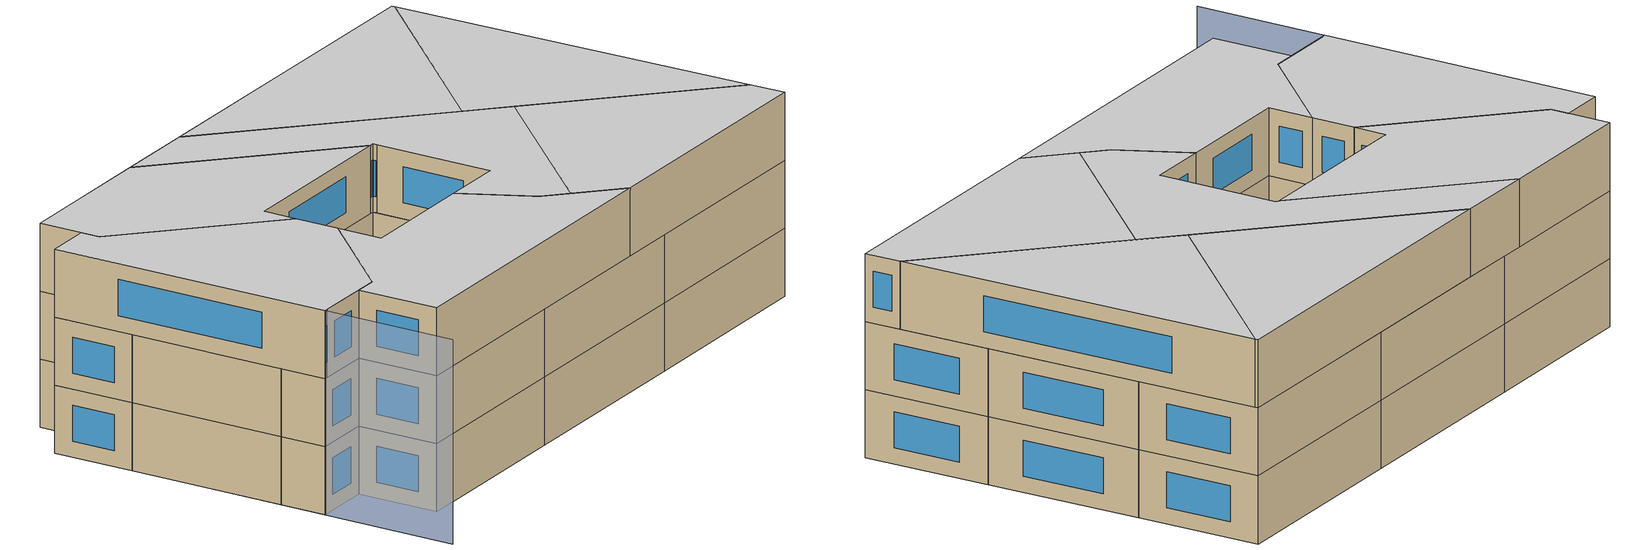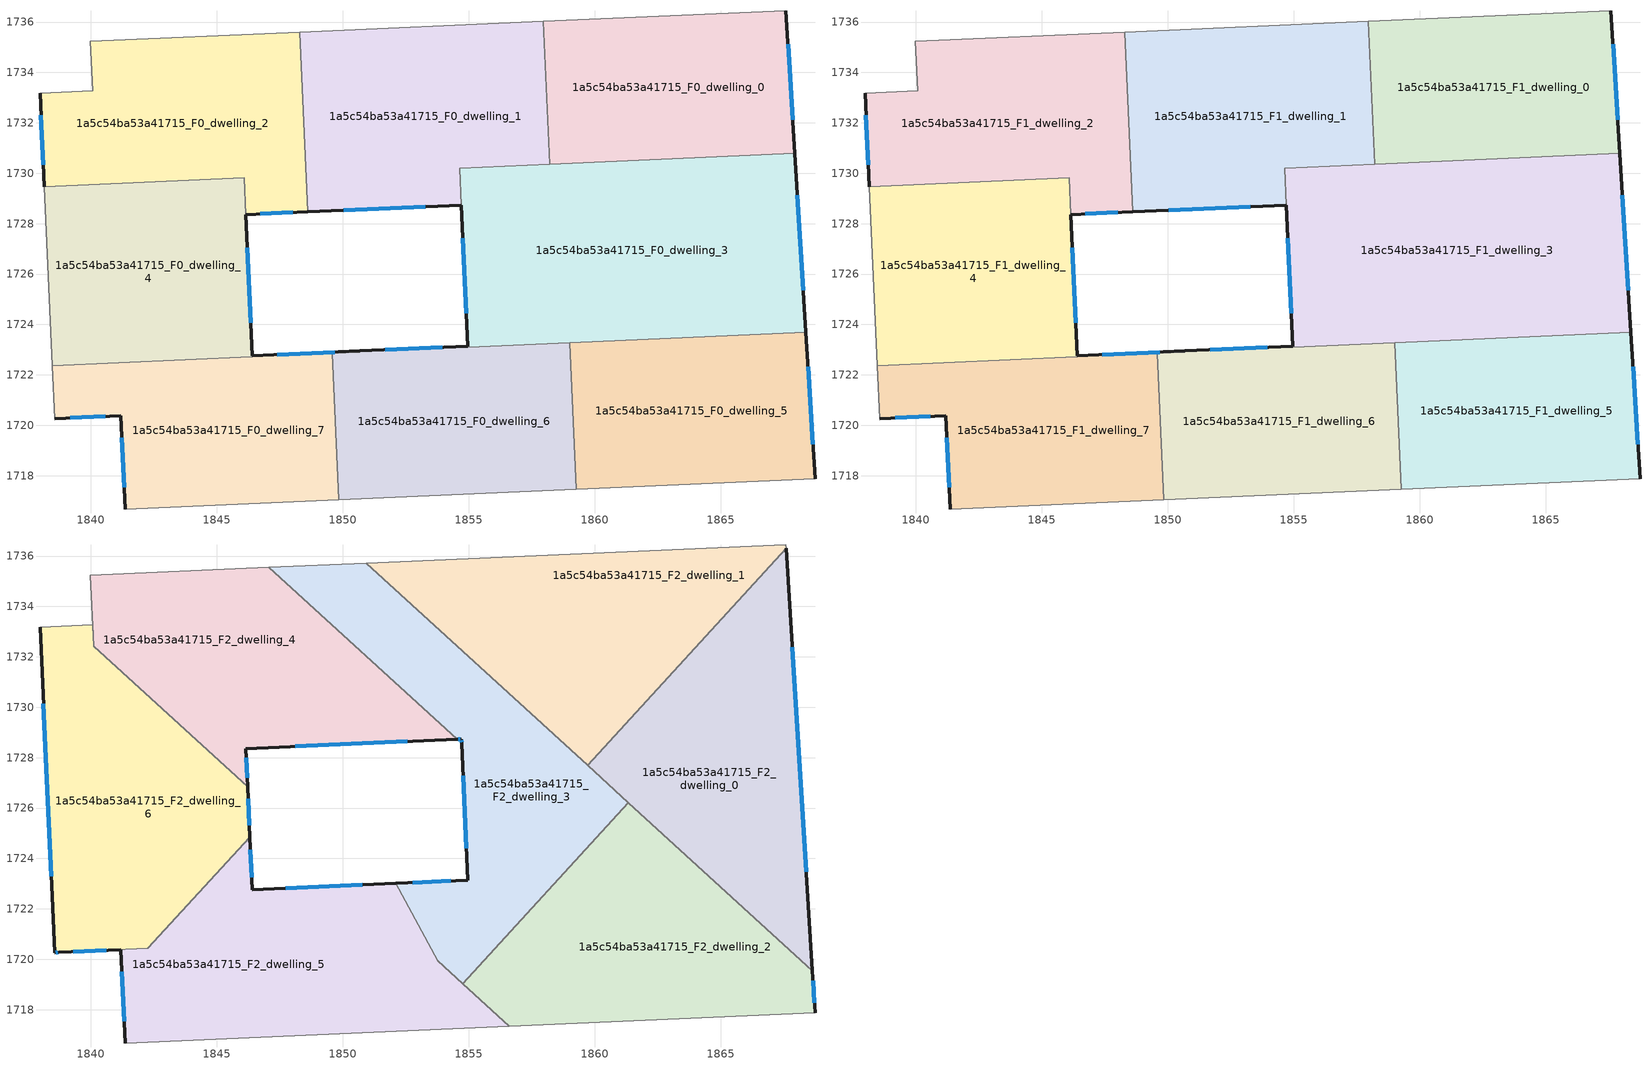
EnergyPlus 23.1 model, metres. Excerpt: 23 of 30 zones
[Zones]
1a5c54ba53a41715_F0_dwelling_0
 floor ground (EU_floor_Construction): 1867.6,1736.46 1867.95,1730.8 1858.22,1730.37 1857.97,1736.03 z0
 wall outside (EU_wall_Construction): 1867.95,1730.8 1867.6,1736.46 z0:3
 wall to 1a5c54ba53a41715_F0_dwelling_1 (EU_wall_Construction): 1857.97,1736.03 1858.22,1730.37 z0:3
 wall adiabatic (EU_wall_Construction): 1867.6,1736.46 1857.97,1736.03 z0:3
 wall to 1a5c54ba53a41715_F0_dwelling_3 (EU_wall_Construction): 1858.22,1730.37 1867.95,1730.8 z0:3
 window (EU_Window_Construction): 1867.87,1732.13 1867.68,1735.13 z0.7:2.3
1a5c54ba53a41715_F0_dwelling_1
 floor ground (EU_floor_Construction): 1857.97,1736.03 1858.22,1730.37 1854.65,1730.21 1854.72,1728.74 1848.61,1728.47 1848.29,1735.61 z0
 wall outside (EU_wall_Construction): 1848.61,1728.47 1854.72,1728.74 z0:3
 wall adiabatic (EU_wall_Construction): 1857.97,1736.03 1848.29,1735.61 z0:3
 wall to 1a5c54ba53a41715_F0_dwelling_2 (EU_wall_Construction): 1848.29,1735.61 1848.61,1728.47 z0:3
 wall to 1a5c54ba53a41715_F0_dwelling_3 (EU_wall_Construction): 1854.72,1728.74 1854.65,1730.21 / 1854.66,1730.21 1858.22,1730.37 z0:3
 window (EU_Window_Construction): 1850.05,1728.53 1853.28,1728.67 z0.7:2.3
1a5c54ba53a41715_F0_dwelling_2
 floor ground (EU_floor_Construction): 1848.29,1735.61 1848.61,1728.47 1846.16,1728.36 1846.1,1729.83 1838.16,1729.47 1837.99,1733.18 1840.08,1733.27 1840,1735.24 z0
 wall outside (EU_wall_Construction): 1846.16,1728.36 1848.61,1728.47 / 1837.99,1733.18 1838.16,1729.47 z0:3
 wall adiabatic (EU_wall_Construction): 1848.29,1735.61 1840,1735.24 1840.08,1733.27 1837.99,1733.18 z0:3
 wall to 1a5c54ba53a41715_F0_dwelling_4 (EU_wall_Construction): 1846.1,1729.83 1846.16,1728.36 / 1838.16,1729.47 1846.09,1729.83 z0:3
 window (EU_Window_Construction): 1846.74,1728.39 1848.03,1728.44 / 1838.03,1732.31 1838.12,1730.34 z0.7:2.3
1a5c54ba53a41715_F0_dwelling_3
 floor ground (EU_floor_Construction): 1867.95,1730.8 1868.39,1723.69 1854.97,1723.09 1854.65,1730.21 z0
 wall outside (EU_wall_Construction): 1868.39,1723.69 1867.95,1730.8 / 1854.72,1728.74 1854.96,1723.14 z0:3
 wall to 1a5c54ba53a41715_F0_dwelling_5 (EU_wall_Construction): 1859.01,1723.27 1868.39,1723.69 z0:3
 wall to 1a5c54ba53a41715_F0_dwelling_6 (EU_wall_Construction): 1854.96,1723.14 1854.96,1723.09 / 1854.97,1723.09 1859.01,1723.27 z0:3
 window (EU_Window_Construction): 1868.29,1725.36 1868.05,1729.13 / 1854.77,1727.42 1854.9,1724.45 z0.7:2.3
1a5c54ba53a41715_F0_dwelling_4
 floor ground (EU_floor_Construction): 1846.09,1729.83 1846.41,1722.76 1846.41,1722.71 1838.48,1722.36 1838.16,1729.47 z0
 wall outside (EU_wall_Construction): 1846.41,1722.76 1846.16,1728.36 z0:3
 wall adiabatic (EU_wall_Construction): 1838.16,1729.47 1838.48,1722.36 z0:3
 wall to 1a5c54ba53a41715_F0_dwelling_7 (EU_wall_Construction): 1838.48,1722.36 1846.41,1722.71 1846.41,1722.76 z0:3
 window (EU_Window_Construction): 1846.35,1724.08 1846.22,1727.05 z0.7:2.3
1a5c54ba53a41715_F0_dwelling_5
 floor ground (EU_floor_Construction): 1868.39,1723.69 1868.75,1717.88 1859.27,1717.46 1859.01,1723.28 z0
 wall outside (EU_wall_Construction): 1868.75,1717.88 1868.39,1723.69 z0:3
 wall to 1a5c54ba53a41715_F0_dwelling_6 (EU_wall_Construction): 1859.01,1723.28 1859.27,1717.46 z0:3
 wall adiabatic (EU_wall_Construction): 1859.27,1717.46 1868.75,1717.88 z0:3
 window (EU_Window_Construction): 1868.67,1719.25 1868.47,1722.33 z0.7:2.3
1a5c54ba53a41715_F0_dwelling_6
 floor ground (EU_floor_Construction): 1859.01,1723.28 1859.27,1717.46 1849.85,1717.04 1849.59,1722.85 1850.69,1722.9 1850.69,1722.95 1854.96,1723.14 1854.96,1723.09 z0
 wall outside (EU_wall_Construction): 1854.96,1723.14 1850.69,1722.95 z0:3
 wall to 1a5c54ba53a41715_F0_dwelling_7 (EU_wall_Construction): 1850.69,1722.95 1850.69,1722.9 1849.59,1722.85 1849.85,1717.04 z0:3
 wall adiabatic (EU_wall_Construction): 1849.85,1717.04 1859.27,1717.46 z0:3
 window (EU_Window_Construction): 1853.96,1723.09 1851.69,1723 z0.7:2.3
1a5c54ba53a41715_F0_dwelling_7
 floor ground (EU_floor_Construction): 1850.69,1722.95 1850.69,1722.9 1849.59,1722.85 1849.85,1717.04 1841.37,1716.66 1841.2,1720.38 1838.57,1720.26 1838.48,1722.36 1846.41,1722.71 1846.41,1722.76 z0
 wall outside (EU_wall_Construction): 1838.57,1720.26 1841.2,1720.38 1841.37,1716.66 / 1850.69,1722.95 1846.41,1722.76 z0:3
 wall adiabatic (EU_wall_Construction): 1838.48,1722.36 1838.57,1720.26 / 1841.37,1716.66 1849.85,1717.04 z0:3
 window (EU_Window_Construction): 1841.24,1719.5 1841.33,1717.53 / 1839.19,1720.29 1840.58,1720.35 / 1849.68,1722.91 1847.41,1722.81 z0.7:2.3
1a5c54ba53a41715_F1_dwelling_0
 floor to 1a5c54ba53a41715_F0_dwelling_0 (EU_floor_Construction): 1867.6,1736.46 1867.95,1730.8 1858.22,1730.37 1857.97,1736.03 z3
 wall outside (EU_wall_Construction): 1867.95,1730.8 1867.6,1736.46 z3:6
 wall to 1a5c54ba53a41715_F1_dwelling_1 (EU_wall_Construction): 1857.97,1736.03 1858.22,1730.37 z3:6
 wall adiabatic (EU_wall_Construction): 1867.6,1736.46 1857.97,1736.03 z3:6
 wall to 1a5c54ba53a41715_F1_dwelling_3 (EU_wall_Construction): 1858.22,1730.37 1867.95,1730.8 z3:6
 window (EU_Window_Construction): 1867.87,1732.13 1867.68,1735.13 z3.7:5.3
1a5c54ba53a41715_F1_dwelling_1
 floor to 1a5c54ba53a41715_F0_dwelling_1 (EU_floor_Construction): 1857.97,1736.03 1858.22,1730.37 1854.65,1730.21 1854.72,1728.74 1848.61,1728.47 1848.29,1735.61 z3
 wall outside (EU_wall_Construction): 1848.61,1728.47 1854.72,1728.74 z3:6
 wall adiabatic (EU_wall_Construction): 1857.97,1736.03 1848.29,1735.61 z3:6
 wall to 1a5c54ba53a41715_F1_dwelling_2 (EU_wall_Construction): 1848.29,1735.61 1848.61,1728.47 z3:6
 wall to 1a5c54ba53a41715_F1_dwelling_3 (EU_wall_Construction): 1854.72,1728.74 1854.65,1730.21 / 1854.66,1730.21 1858.22,1730.37 z3:6
 window (EU_Window_Construction): 1850.05,1728.53 1853.28,1728.67 z3.7:5.3
 ceiling adiabatic (EU_roof_Construction): 1854.54,1728.73 1848.35,1734.4 1848.61,1728.47 z6
1a5c54ba53a41715_F1_dwelling_2
 floor to 1a5c54ba53a41715_F0_dwelling_2 (EU_floor_Construction): 1848.29,1735.61 1848.61,1728.47 1846.16,1728.36 1846.1,1729.83 1838.16,1729.47 1837.99,1733.18 1840.08,1733.27 1840,1735.24 z3
 wall outside (EU_wall_Construction): 1846.16,1728.36 1848.61,1728.47 / 1837.99,1733.18 1838.16,1729.47 z3:6
 wall adiabatic (EU_wall_Construction): 1848.29,1735.61 1840,1735.24 1840.08,1733.27 1837.99,1733.18 z3:6
 wall to 1a5c54ba53a41715_F1_dwelling_4 (EU_wall_Construction): 1846.1,1729.83 1846.16,1728.36 / 1838.16,1729.47 1846.09,1729.83 z3:6
 window (EU_Window_Construction): 1846.74,1728.39 1848.03,1728.44 / 1838.03,1732.31 1838.12,1730.34 z3.7:5.3
1a5c54ba53a41715_F1_dwelling_3
 floor to 1a5c54ba53a41715_F0_dwelling_3 (EU_floor_Construction): 1867.95,1730.8 1868.39,1723.69 1854.96,1723.09 1854.66,1730.21 z3
 wall outside (EU_wall_Construction): 1868.39,1723.69 1867.95,1730.8 / 1854.72,1728.74 1854.96,1723.14 z3:6
 wall to 1a5c54ba53a41715_F1_dwelling_5 (EU_wall_Construction): 1859.01,1723.27 1868.39,1723.69 z3:6
 wall to 1a5c54ba53a41715_F1_dwelling_6 (EU_wall_Construction): 1854.96,1723.14 1854.96,1723.09 / 1854.97,1723.09 1859.01,1723.27 z3:6
 window (EU_Window_Construction): 1868.29,1725.36 1868.05,1729.13 / 1854.77,1727.42 1854.9,1724.45 z3.7:5.3
1a5c54ba53a41715_F1_dwelling_4
 floor to 1a5c54ba53a41715_F0_dwelling_4 (EU_floor_Construction): 1846.09,1729.83 1846.41,1722.76 1846.41,1722.71 1838.48,1722.36 1838.16,1729.47 z3
 wall outside (EU_wall_Construction): 1846.41,1722.76 1846.16,1728.36 z3:6
 wall adiabatic (EU_wall_Construction): 1838.16,1729.47 1838.48,1722.36 z3:6
 wall to 1a5c54ba53a41715_F1_dwelling_7 (EU_wall_Construction): 1838.48,1722.36 1846.41,1722.71 1846.41,1722.76 z3:6
 window (EU_Window_Construction): 1846.35,1724.08 1846.22,1727.05 z3.7:5.3
1a5c54ba53a41715_F1_dwelling_5
 floor to 1a5c54ba53a41715_F0_dwelling_5 (EU_floor_Construction): 1868.39,1723.69 1868.75,1717.88 1859.27,1717.46 1859.01,1723.28 z3
 wall outside (EU_wall_Construction): 1868.75,1717.88 1868.39,1723.69 z3:6
 wall to 1a5c54ba53a41715_F1_dwelling_6 (EU_wall_Construction): 1859.01,1723.28 1859.27,1717.46 z3:6
 wall adiabatic (EU_wall_Construction): 1859.27,1717.46 1868.75,1717.88 z3:6
 window (EU_Window_Construction): 1868.67,1719.25 1868.47,1722.33 z3.7:5.3
1a5c54ba53a41715_F1_dwelling_6
 floor to 1a5c54ba53a41715_F0_dwelling_6 (EU_floor_Construction): 1859.01,1723.28 1859.27,1717.46 1849.85,1717.04 1849.59,1722.85 1850.69,1722.9 1850.69,1722.95 1854.96,1723.14 1854.96,1723.09 z3
 wall outside (EU_wall_Construction): 1854.96,1723.14 1850.69,1722.95 z3:6
 wall to 1a5c54ba53a41715_F1_dwelling_7 (EU_wall_Construction): 1850.69,1722.95 1850.69,1722.9 1849.59,1722.85 1849.85,1717.04 z3:6
 wall adiabatic (EU_wall_Construction): 1849.85,1717.04 1859.27,1717.46 z3:6
 window (EU_Window_Construction): 1853.96,1723.09 1851.69,1723 z3.7:5.3
1a5c54ba53a41715_F1_dwelling_7
 floor to 1a5c54ba53a41715_F0_dwelling_7 (EU_floor_Construction): 1850.69,1722.95 1850.69,1722.9 1849.59,1722.85 1849.85,1717.04 1841.37,1716.66 1841.2,1720.38 1838.57,1720.26 1838.48,1722.36 1846.41,1722.71 1846.41,1722.76 z3
 wall outside (EU_wall_Construction): 1838.57,1720.26 1841.2,1720.38 1841.37,1716.66 / 1850.69,1722.95 1846.41,1722.76 z3:6
 wall adiabatic (EU_wall_Construction): 1838.48,1722.36 1838.57,1720.26 / 1841.37,1716.66 1849.85,1717.04 z3:6
 window (EU_Window_Construction): 1841.24,1719.5 1841.33,1717.53 / 1839.19,1720.29 1840.58,1720.35 / 1849.68,1722.91 1847.41,1722.81 z3.7:5.3
1a5c54ba53a41715_F2_dwelling_0
 floor to 1a5c54ba53a41715_F1_dwelling_3 (EU_floor_Construction): 1867.95,1730.8 1868.39,1723.69 1864.3,1723.51 1859.72,1727.7 1862.33,1730.55 z6
 floor to 1a5c54ba53a41715_F1_dwelling_0 (EU_floor_Construction): 1867.61,1736.32 1867.95,1730.8 1862.33,1730.55 z6
 floor to 1a5c54ba53a41715_F1_dwelling_5 (EU_floor_Construction): 1868.39,1723.69 1868.65,1719.54 1864.3,1723.51 z6
 wall outside (EU_wall_Construction): 1868.65,1719.54 1867.61,1736.32 z6:9
 wall to 1a5c54ba53a41715_F2_dwelling_1 (EU_wall_Construction): 1867.61,1736.32 1859.72,1727.7 z6:9
 wall to 1a5c54ba53a41715_F2_dwelling_2 (EU_wall_Construction): 1861.34,1726.22 1868.65,1719.54 z6:9
 wall to 1a5c54ba53a41715_F2_dwelling_3 (EU_wall_Construction): 1859.72,1727.7 1861.34,1726.22 z6:9
 window (EU_Window_Construction): 1868.4,1723.48 1867.85,1732.38 z6.7:8.3
 ceiling to 1a5c54ba53a41715_F3_dwelling_0 (EU_floor_Construction): 1868.65,1719.54 1867.61,1736.32 1859.72,1727.7 z9
1a5c54ba53a41715_F2_dwelling_1
 floor to 1a5c54ba53a41715_F1_dwelling_0 (EU_floor_Construction): 1867.6,1736.46 1867.61,1736.32 1862.33,1730.55 1858.22,1730.37 1857.97,1736.03 z6
 floor to 1a5c54ba53a41715_F1_dwelling_1 (EU_floor_Construction): 1857.97,1736.03 1858.22,1730.37 1856.87,1730.31 1850.95,1735.72 z6
 floor to 1a5c54ba53a41715_F1_dwelling_3 (EU_floor_Construction): 1862.33,1730.55 1859.72,1727.7 1856.87,1730.31 z6
 wall adiabatic (EU_wall_Construction): 1867.61,1736.32 1867.6,1736.46 1850.95,1735.72 z6:9
 wall to 1a5c54ba53a41715_F2_dwelling_3 (EU_wall_Construction): 1850.95,1735.72 1859.72,1727.7 z6:9
 ceiling to 1a5c54ba53a41715_F3_dwelling_1 (EU_floor_Construction): 1859.72,1727.7 1867.61,1736.32 1867.6,1736.46 1850.95,1735.72 z9
1a5c54ba53a41715_F2_dwelling_2
 floor to 1a5c54ba53a41715_F1_dwelling_5 (EU_floor_Construction): 1868.65,1719.54 1868.75,1717.88 1859.27,1717.46 1859.01,1723.28 1864.3,1723.51 z6
 floor to 1a5c54ba53a41715_F1_dwelling_6 (EU_floor_Construction): 1859.01,1723.28 1859.27,1717.46 1856.62,1717.34 1854.77,1719.03 1858.63,1723.26 z6
 floor to 1a5c54ba53a41715_F1_dwelling_3 (EU_floor_Construction): 1864.3,1723.51 1858.63,1723.26 1861.34,1726.22 z6
 wall outside (EU_wall_Construction): 1868.75,1717.88 1868.65,1719.54 z6:9
 wall to 1a5c54ba53a41715_F2_dwelling_3 (EU_wall_Construction): 1861.34,1726.22 1854.77,1719.03 z6:9
 wall adiabatic (EU_wall_Construction): 1856.62,1717.34 1868.75,1717.88 z6:9
 wall to 1a5c54ba53a41715_F2_dwelling_5 (EU_wall_Construction): 1854.77,1719.03 1856.62,1717.34 z6:9
 window (EU_Window_Construction): 1868.73,1718.27 1868.67,1719.15 z6.7:8.3
 ceiling to 1a5c54ba53a41715_F3_dwelling_2 (EU_floor_Construction): 1868.75,1717.88 1868.65,1719.54 1861.34,1726.22 1854.77,1719.03 1856.62,1717.34 z9
1a5c54ba53a41715_F2_dwelling_3
 floor to 1a5c54ba53a41715_F1_dwelling_1 (EU_floor_Construction): 1856.87,1730.31 1854.65,1730.21 1854.72,1728.74 1854.54,1728.73 1848.35,1734.4 1848.29,1735.61 1850.95,1735.72 z6
 floor to 1a5c54ba53a41715_F1_dwelling_3 (EU_floor_Construction): 1861.34,1726.22 1858.63,1723.26 1854.96,1723.09 1854.66,1730.21 1856.87,1730.31 z6
 floor to 1a5c54ba53a41715_F1_dwelling_2 (EU_floor_Construction): 1848.29,1735.61 1848.35,1734.4 1847.08,1735.55 z6
 floor to 1a5c54ba53a41715_F1_dwelling_6 (EU_floor_Construction): 1858.63,1723.26 1854.77,1719.03 1853.78,1719.94 1852.12,1723.01 1854.96,1723.14 1854.96,1723.09 z6
 wall outside (EU_wall_Construction): 1854.54,1728.73 1854.72,1728.74 1854.72,1728.56 1854.96,1723.14 1852.12,1723.01 z6:9
 wall to 1a5c54ba53a41715_F2_dwelling_4 (EU_wall_Construction): 1847.08,1735.55 1854.54,1728.73 z6:9
 wall adiabatic (EU_wall_Construction): 1850.95,1735.72 1847.08,1735.55 z6:9
 wall to 1a5c54ba53a41715_F2_dwelling_5 (EU_wall_Construction): 1852.12,1723.01 1853.78,1719.94 1854.77,1719.03 z6:9
 window (EU_Window_Construction): 1854.29,1723.11 1852.78,1723.04 / 1854.78,1727.29 1854.91,1724.41 / 1854.72,1728.7 1854.72,1728.6 / 1854.58,1728.73 1854.68,1728.74 z6.7:8.3
 ceiling to 1a5c54ba53a41715_F3_dwelling_3 (EU_floor_Construction): 1854.77,1719.03 1861.34,1726.22 1850.95,1735.72 1847.08,1735.55 1854.54,1728.73 1854.72,1728.74 1854.72,1728.56 1854.96,1723.14 1852.12,1723.01 1853.78,1719.94 z9
1a5c54ba53a41715_F2_dwelling_4
 floor to 1a5c54ba53a41715_F1_dwelling_2 (EU_floor_Construction): 1848.35,1734.4 1848.61,1728.47 1846.16,1728.36 1846.1,1729.83 1843.11,1729.69 1840.12,1732.42 1840,1735.24 1847.08,1735.55 z6
 floor adiabatic (EU_floor_Construction): 1854.54,1728.73 1846.16,1728.36 1848.61,1728.47 1848.35,1734.4 z6
 floor to 1a5c54ba53a41715_F1_dwelling_4 (EU_floor_Construction): 1846.09,1729.83 1846.23,1726.84 1843.11,1729.69 z6
 wall outside (EU_wall_Construction): 1846.23,1726.84 1846.16,1728.36 1854.54,1728.73 z6:9
 wall adiabatic (EU_wall_Construction): 1847.08,1735.55 1840,1735.24 1840.12,1732.43 z6:9
 wall to 1a5c54ba53a41715_F2_dwelling_6 (EU_wall_Construction): 1840.12,1732.42 1846.23,1726.84 z6:9
 window (EU_Window_Construction): 1846.21,1727.2 1846.18,1728 / 1848.13,1728.45 1852.57,1728.64 z6.7:8.3
 ceiling to 1a5c54ba53a41715_F3_dwelling_4 (EU_floor_Construction): 1854.54,1728.73 1847.08,1735.55 1840,1735.24 1840.12,1732.43 1846.23,1726.84 1846.16,1728.36 z9
1a5c54ba53a41715_F2_dwelling_5
 floor to 1a5c54ba53a41715_F1_dwelling_7 (EU_floor_Construction): 1850.69,1722.95 1850.69,1722.9 1849.59,1722.85 1849.85,1717.04 1841.37,1716.66 1841.2,1720.38 1838.74,1720.28 1842.28,1720.43 1844.28,1722.62 1846.41,1722.71 1846.41,1722.76 z6
 floor to 1a5c54ba53a41715_F1_dwelling_6 (EU_floor_Construction): 1853.78,1719.94 1856.62,1717.34 1849.85,1717.04 1849.59,1722.85 1850.69,1722.9 1850.69,1722.95 1852.12,1723.01 z6
 floor to 1a5c54ba53a41715_F1_dwelling_4 (EU_floor_Construction): 1846.32,1724.84 1846.41,1722.76 1846.41,1722.71 1844.28,1722.62 z6
 wall outside (EU_wall_Construction): 1852.12,1723.01 1846.41,1722.76 1846.32,1724.84 / 1838.74,1720.27 1841.2,1720.38 1841.37,1716.66 z6:9
 wall adiabatic (EU_wall_Construction): 1841.37,1716.66 1856.62,1717.34 z6:9
 wall to 1a5c54ba53a41715_F2_dwelling_6 (EU_wall_Construction): 1846.32,1724.84 1842.28,1720.43 1838.74,1720.28 z6:9
 window (EU_Window_Construction): 1846.39,1723.25 1846.34,1724.35 / 1850.78,1722.95 1847.75,1722.82 / 1841.24,1719.5 1841.33,1717.53 / 1839.32,1720.3 1840.62,1720.35 z6.7:8.3
 ceiling to 1a5c54ba53a41715_F3_dwelling_5 (EU_floor_Construction): 1856.62,1717.34 1853.78,1719.94 1852.12,1723.01 1846.41,1722.76 1846.32,1724.84 1842.28,1720.43 1838.74,1720.28 1841.2,1720.38 1841.37,1716.66 z9
1a5c54ba53a41715_F2_dwelling_6
 floor to 1a5c54ba53a41715_F1_dwelling_4 (EU_floor_Construction): 1846.23,1726.84 1846.32,1724.84 1844.28,1722.62 1838.48,1722.36 1838.16,1729.47 1843.11,1729.69 z6
 floor to 1a5c54ba53a41715_F1_dwelling_2 (EU_floor_Construction): 1840.08,1733.27 1840.12,1732.43 1843.11,1729.69 1838.16,1729.47 1837.99,1733.18 z6
 floor to 1a5c54ba53a41715_F1_dwelling_7 (EU_floor_Construction): 1844.28,1722.62 1842.28,1720.43 1838.74,1720.28 1840.02,1720.33 1838.57,1720.26 1838.48,1722.36 z6
 wall outside (EU_wall_Construction): 1837.99,1733.18 1838.57,1720.26 1838.74,1720.27 / 1846.32,1724.84 1846.23,1726.84 z6:9
 wall adiabatic (EU_wall_Construction): 1840.12,1732.43 1840.08,1733.27 1837.99,1733.18 z6:9
 window (EU_Window_Construction): 1838.13,1730.15 1838.43,1723.3 / 1846.3,1725.31 1846.25,1726.37 / 1838.61,1720.27 1838.7,1720.27 z6.7:8.3
 ceiling to 1a5c54ba53a41715_F3_dwelling_6 (EU_floor_Construction): 1842.28,1720.43 1846.32,1724.84 1846.23,1726.84 1840.12,1732.43 1840.08,1733.27 1837.99,1733.18 1838.57,1720.26 z9
shading: 1838.09,1731.23 1838.84,1714.17 z0:9
[Building]
EU S2 Campaign: North Axis=0; Terrain=City; Solar Distribution=FullExterior
[Site:Location]
Budapest.Ferenc.Liszt.Intl.AP: Latitude=47.437; Longitude=19.256; Time Zone=1; Elevation=185
[SizingPeriod:WeatherFileDays]
AnnualSizingPeriod: Begin Month=1; Begin Day of Month=1; End Month=12; End Day of Month=31; Day of Week for Start Day=Monday; Use Weather File Daylight Saving Period=No; Use Weather File Rain and Snow Indicators=No
[MATERIAL]
EU_InternalMass_Material: Roughness=MediumRough; Thickness=0.1; Conductivity=1; Density=1800; Specific Heat=900; Thermal Absorptance=0.9; Solar Absorptance=0.7; Visible Absorptance=0.7
[MATERIAL:NOMASS] Roughness=MediumRough; Thermal Absorptance=0.9; Solar Absorptance=0.7; Visible Absorptance=0.7
Name | Thermal Resistance
EU_wall_NoMass | 0.832559
EU_roof_NoMass | 1.39638
EU_floor_NoMass | 0.872794
[WINDOWMATERIAL:SIMPLEGLAZINGSYSTEM]
EU_Window_SimpleGlazing: UFactor=2.79869; Solar Heat Gain Coefficient=0.75; Visible Transmittance=0.75
[CONSTRUCTION]
EU_wall_Construction: EU_wall_NoMass
EU_roof_Construction: EU_roof_NoMass
EU_floor_Construction: EU_floor_NoMass
EU_Window_Construction: EU_Window_SimpleGlazing
EU_InternalMass_Construction: EU_InternalMass_Material
[ZONE] Type=1; Multiplier=1; Ceiling Height=autocalculate; Floor Area=autocalculate; Part of Total Floor Area=Yes
Name | Volume
1a5c54ba53a41715_F0_dwelling_0; 1a5c54ba53a41715_F1_dwelling_0 | 164.804
1a5c54ba53a41715_F2_dwelling_0 | 211.913
1a5c54ba53a41715_F0_dwelling_1; 1a5c54ba53a41715_F1_dwelling_1 | 191.764
1a5c54ba53a41715_F2_dwelling_1 | 211.897
1a5c54ba53a41715_F0_dwelling_2; 1a5c54ba53a41715_F1_dwelling_2 | 175.532
1a5c54ba53a41715_F2_dwelling_2 | 211.43
1a5c54ba53a41715_F0_dwelling_3 | 285.718
1a5c54ba53a41715_F1_dwelling_3 | 285.709
1a5c54ba53a41715_F2_dwelling_3 | 211.424
1a5c54ba53a41715_F0_dwelling_4 | 169.704
1a5c54ba53a41715_F1_dwelling_4 | 169.713
1a5c54ba53a41715_F2_dwelling_4 | 204.032
1a5c54ba53a41715_F0_dwelling_5; 1a5c54ba53a41715_F1_dwelling_5 | 164.8
1a5c54ba53a41715_F2_dwelling_5 | 217.499
1a5c54ba53a41715_F0_dwelling_6; 1a5c54ba53a41715_F1_dwelling_6 | 165.388
1a5c54ba53a41715_F2_dwelling_6 | 215.006
1a5c54ba53a41715_F0_dwelling_7; 1a5c54ba53a41715_F1_dwelling_7 | 165.422
[INTERNALMASS] Construction=EU_InternalMass_Construction
Name | Zone or ZoneList | Surface Area
1a5c54ba53a41715_F0_dwelling_0_EU_InternalMass | 1a5c54ba53a41715_F0_dwelling_0 | 54.9347
1a5c54ba53a41715_F0_dwelling_1_EU_InternalMass | 1a5c54ba53a41715_F0_dwelling_1 | 63.9233
1a5c54ba53a41715_F0_dwelling_2_EU_InternalMass | 1a5c54ba53a41715_F0_dwelling_2 | 58.5284
1a5c54ba53a41715_F0_dwelling_3_EU_InternalMass | 1a5c54ba53a41715_F0_dwelling_3 | 95.2511
1a5c54ba53a41715_F0_dwelling_4_EU_InternalMass | 1a5c54ba53a41715_F0_dwelling_4 | 56.5868
1a5c54ba53a41715_F0_dwelling_5_EU_InternalMass | 1a5c54ba53a41715_F0_dwelling_5 | 54.9333
1a5c54ba53a41715_F0_dwelling_6_EU_InternalMass | 1a5c54ba53a41715_F0_dwelling_6 | 55.1291
1a5c54ba53a41715_F0_dwelling_7_EU_InternalMass | 1a5c54ba53a41715_F0_dwelling_7 | 55.1407
1a5c54ba53a41715_F1_dwelling_0_EU_InternalMass | 1a5c54ba53a41715_F1_dwelling_0 | 54.9347
1a5c54ba53a41715_F1_dwelling_1_EU_InternalMass | 1a5c54ba53a41715_F1_dwelling_1 | 63.9233
1a5c54ba53a41715_F1_dwelling_2_EU_InternalMass | 1a5c54ba53a41715_F1_dwelling_2 | 58.5284
1a5c54ba53a41715_F1_dwelling_3_EU_InternalMass | 1a5c54ba53a41715_F1_dwelling_3 | 95.2511
1a5c54ba53a41715_F1_dwelling_4_EU_InternalMass | 1a5c54ba53a41715_F1_dwelling_4 | 56.5868
1a5c54ba53a41715_F1_dwelling_5_EU_InternalMass | 1a5c54ba53a41715_F1_dwelling_5 | 54.9333
1a5c54ba53a41715_F1_dwelling_6_EU_InternalMass | 1a5c54ba53a41715_F1_dwelling_6 | 55.1291
1a5c54ba53a41715_F1_dwelling_7_EU_InternalMass | 1a5c54ba53a41715_F1_dwelling_7 | 55.1407
1a5c54ba53a41715_F2_dwelling_0_EU_InternalMass | 1a5c54ba53a41715_F2_dwelling_0 | 70.6386
1a5c54ba53a41715_F2_dwelling_1_EU_InternalMass | 1a5c54ba53a41715_F2_dwelling_1 | 70.6326
1a5c54ba53a41715_F2_dwelling_2_EU_InternalMass | 1a5c54ba53a41715_F2_dwelling_2 | 70.475
1a5c54ba53a41715_F2_dwelling_3_EU_InternalMass | 1a5c54ba53a41715_F2_dwelling_3 | 70.4753
1a5c54ba53a41715_F2_dwelling_4_EU_InternalMass | 1a5c54ba53a41715_F2_dwelling_4 | 68.0218
1a5c54ba53a41715_F2_dwelling_5_EU_InternalMass | 1a5c54ba53a41715_F2_dwelling_5 | 72.5066
1a5c54ba53a41715_F2_dwelling_6_EU_InternalMass | 1a5c54ba53a41715_F2_dwelling_6 | 71.6725
[OTHEREQUIPMENT] Fuel Type=Electricity; Design Level Calculation Method=Watts/Area; Power per Zone Floor Area=1; Fraction Latent=0; Fraction Radiant=0; Fraction Lost=0; Carbon Dioxide Generation Rate=0; EndUse Subcategory=EU_Step8_InternalGains
Name | Zone or ZoneList or Space or SpaceList | Schedule
EU_Step8_InternalGain_1a5c54ba53a41715_F0_dwelling_0_f000 | 1a5c54ba53a41715_F0_dwelling_0 | EU_Step8_GainSchedule_1a5c54ba53a41715_F0_dwelling_0_f000
EU_Step8_InternalGain_1a5c54ba53a41715_F0_dwelling_1_f000 | 1a5c54ba53a41715_F0_dwelling_1 | EU_Step8_GainSchedule_1a5c54ba53a41715_F0_dwelling_1_f000
EU_Step8_InternalGain_1a5c54ba53a41715_F0_dwelling_2_f000 | 1a5c54ba53a41715_F0_dwelling_2 | EU_Step8_GainSchedule_1a5c54ba53a41715_F0_dwelling_2_f000
EU_Step8_InternalGain_1a5c54ba53a41715_F0_dwelling_3_f000 | 1a5c54ba53a41715_F0_dwelling_3 | EU_Step8_GainSchedule_1a5c54ba53a41715_F0_dwelling_3_f000
EU_Step8_InternalGain_1a5c54ba53a41715_F0_dwelling_4_f000 | 1a5c54ba53a41715_F0_dwelling_4 | EU_Step8_GainSchedule_1a5c54ba53a41715_F0_dwelling_4_f000
EU_Step8_InternalGain_1a5c54ba53a41715_F0_dwelling_5_f000 | 1a5c54ba53a41715_F0_dwelling_5 | EU_Step8_GainSchedule_1a5c54ba53a41715_F0_dwelling_5_f000
EU_Step8_InternalGain_1a5c54ba53a41715_F0_dwelling_6_f000 | 1a5c54ba53a41715_F0_dwelling_6 | EU_Step8_GainSchedule_1a5c54ba53a41715_F0_dwelling_6_f000
EU_Step8_InternalGain_1a5c54ba53a41715_F0_dwelling_7_f000 | 1a5c54ba53a41715_F0_dwelling_7 | EU_Step8_GainSchedule_1a5c54ba53a41715_F0_dwelling_7_f000
EU_Step8_InternalGain_1a5c54ba53a41715_F1_dwelling_0_f000 | 1a5c54ba53a41715_F1_dwelling_0 | EU_Step8_GainSchedule_1a5c54ba53a41715_F1_dwelling_0_f000
EU_Step8_InternalGain_1a5c54ba53a41715_F1_dwelling_1_f000 | 1a5c54ba53a41715_F1_dwelling_1 | EU_Step8_GainSchedule_1a5c54ba53a41715_F1_dwelling_1_f000
EU_Step8_InternalGain_1a5c54ba53a41715_F1_dwelling_2_f000 | 1a5c54ba53a41715_F1_dwelling_2 | EU_Step8_GainSchedule_1a5c54ba53a41715_F1_dwelling_2_f000
EU_Step8_InternalGain_1a5c54ba53a41715_F1_dwelling_3_f000 | 1a5c54ba53a41715_F1_dwelling_3 | EU_Step8_GainSchedule_1a5c54ba53a41715_F1_dwelling_3_f000
EU_Step8_InternalGain_1a5c54ba53a41715_F1_dwelling_4_f000 | 1a5c54ba53a41715_F1_dwelling_4 | EU_Step8_GainSchedule_1a5c54ba53a41715_F1_dwelling_4_f000
EU_Step8_InternalGain_1a5c54ba53a41715_F1_dwelling_5_f000 | 1a5c54ba53a41715_F1_dwelling_5 | EU_Step8_GainSchedule_1a5c54ba53a41715_F1_dwelling_5_f000
EU_Step8_InternalGain_1a5c54ba53a41715_F1_dwelling_6_f000 | 1a5c54ba53a41715_F1_dwelling_6 | EU_Step8_GainSchedule_1a5c54ba53a41715_F1_dwelling_6_f000
EU_Step8_InternalGain_1a5c54ba53a41715_F1_dwelling_7_f000 | 1a5c54ba53a41715_F1_dwelling_7 | EU_Step8_GainSchedule_1a5c54ba53a41715_F1_dwelling_7_f000
EU_Step8_InternalGain_1a5c54ba53a41715_F2_dwelling_0_f000 | 1a5c54ba53a41715_F2_dwelling_0 | EU_Step8_GainSchedule_1a5c54ba53a41715_F2_dwelling_0_f000
EU_Step8_InternalGain_1a5c54ba53a41715_F2_dwelling_1_f000 | 1a5c54ba53a41715_F2_dwelling_1 | EU_Step8_GainSchedule_1a5c54ba53a41715_F2_dwelling_1_f000
EU_Step8_InternalGain_1a5c54ba53a41715_F2_dwelling_2_f000 | 1a5c54ba53a41715_F2_dwelling_2 | EU_Step8_GainSchedule_1a5c54ba53a41715_F2_dwelling_2_f000
EU_Step8_InternalGain_1a5c54ba53a41715_F2_dwelling_3_f000 | 1a5c54ba53a41715_F2_dwelling_3 | EU_Step8_GainSchedule_1a5c54ba53a41715_F2_dwelling_3_f000
EU_Step8_InternalGain_1a5c54ba53a41715_F2_dwelling_4_f000 | 1a5c54ba53a41715_F2_dwelling_4 | EU_Step8_GainSchedule_1a5c54ba53a41715_F2_dwelling_4_f000
EU_Step8_InternalGain_1a5c54ba53a41715_F2_dwelling_5_f000 | 1a5c54ba53a41715_F2_dwelling_5 | EU_Step8_GainSchedule_1a5c54ba53a41715_F2_dwelling_5_f000
EU_Step8_InternalGain_1a5c54ba53a41715_F2_dwelling_6_f000 | 1a5c54ba53a41715_F2_dwelling_6 | EU_Step8_GainSchedule_1a5c54ba53a41715_F2_dwelling_6_f000
[ZONEVENTILATION:DESIGNFLOWRATE] Schedule=EU_AlwaysOn; Design Flow Rate Calculation Method=AirChanges/Hour; Air Changes per Hour=0.475469; Ventilation Type=Natural; Fan Pressure Rise=0; Fan Total Efficiency=1; Constant Term Coefficient=1; Temperature Term Coefficient=0; Velocity Term Coefficient=0; Velocity Squared Term Coefficient=0; Minimum Indoor Temperature=-100; Maximum Indoor Temperature=100; Delta Temperature=-100; Minimum Outdoor Temperature=-100; Maximum Outdoor Temperature=100; Maximum Wind Speed=40
Name | Zone or ZoneList or Space or SpaceList
EU_ConstantAir_1a5c54ba53a41715_F0_dwelling_0 | 1a5c54ba53a41715_F0_dwelling_0
EU_ConstantAir_1a5c54ba53a41715_F0_dwelling_1 | 1a5c54ba53a41715_F0_dwelling_1
EU_ConstantAir_1a5c54ba53a41715_F0_dwelling_2 | 1a5c54ba53a41715_F0_dwelling_2
EU_ConstantAir_1a5c54ba53a41715_F0_dwelling_3 | 1a5c54ba53a41715_F0_dwelling_3
EU_ConstantAir_1a5c54ba53a41715_F0_dwelling_4 | 1a5c54ba53a41715_F0_dwelling_4
EU_ConstantAir_1a5c54ba53a41715_F0_dwelling_5 | 1a5c54ba53a41715_F0_dwelling_5
EU_ConstantAir_1a5c54ba53a41715_F0_dwelling_6 | 1a5c54ba53a41715_F0_dwelling_6
EU_ConstantAir_1a5c54ba53a41715_F0_dwelling_7 | 1a5c54ba53a41715_F0_dwelling_7
EU_ConstantAir_1a5c54ba53a41715_F1_dwelling_0 | 1a5c54ba53a41715_F1_dwelling_0
EU_ConstantAir_1a5c54ba53a41715_F1_dwelling_1 | 1a5c54ba53a41715_F1_dwelling_1
EU_ConstantAir_1a5c54ba53a41715_F1_dwelling_2 | 1a5c54ba53a41715_F1_dwelling_2
EU_ConstantAir_1a5c54ba53a41715_F1_dwelling_3 | 1a5c54ba53a41715_F1_dwelling_3
EU_ConstantAir_1a5c54ba53a41715_F1_dwelling_4 | 1a5c54ba53a41715_F1_dwelling_4
EU_ConstantAir_1a5c54ba53a41715_F1_dwelling_5 | 1a5c54ba53a41715_F1_dwelling_5
EU_ConstantAir_1a5c54ba53a41715_F1_dwelling_6 | 1a5c54ba53a41715_F1_dwelling_6
EU_ConstantAir_1a5c54ba53a41715_F1_dwelling_7 | 1a5c54ba53a41715_F1_dwelling_7
EU_ConstantAir_1a5c54ba53a41715_F2_dwelling_0 | 1a5c54ba53a41715_F2_dwelling_0
EU_ConstantAir_1a5c54ba53a41715_F2_dwelling_1 | 1a5c54ba53a41715_F2_dwelling_1
EU_ConstantAir_1a5c54ba53a41715_F2_dwelling_2 | 1a5c54ba53a41715_F2_dwelling_2
EU_ConstantAir_1a5c54ba53a41715_F2_dwelling_3 | 1a5c54ba53a41715_F2_dwelling_3
EU_ConstantAir_1a5c54ba53a41715_F2_dwelling_4 | 1a5c54ba53a41715_F2_dwelling_4
EU_ConstantAir_1a5c54ba53a41715_F2_dwelling_5 | 1a5c54ba53a41715_F2_dwelling_5
EU_ConstantAir_1a5c54ba53a41715_F2_dwelling_6 | 1a5c54ba53a41715_F2_dwelling_6
[HVACTEMPLATE:THERMOSTAT] Constant Heating Setpoint=20; Constant Cooling Setpoint=50
EU_HeatOnly_1a5c54ba53a41715_F0_dwelling_0; EU_HeatOnly_1a5c54ba53a41715_F0_dwelling_1; EU_HeatOnly_1a5c54ba53a41715_F0_dwelling_2; EU_HeatOnly_1a5c54ba53a41715_F0_dwelling_3; EU_HeatOnly_1a5c54ba53a41715_F0_dwelling_4; EU_HeatOnly_1a5c54ba53a41715_F0_dwelling_5; EU_HeatOnly_1a5c54ba53a41715_F0_dwelling_6; EU_HeatOnly_1a5c54ba53a41715_F0_dwelling_7; EU_HeatOnly_1a5c54ba53a41715_F1_dwelling_0; EU_HeatOnly_1a5c54ba53a41715_F1_dwelling_1; EU_HeatOnly_1a5c54ba53a41715_F1_dwelling_2; EU_HeatOnly_1a5c54ba53a41715_F1_dwelling_3; EU_HeatOnly_1a5c54ba53a41715_F1_dwelling_4; EU_HeatOnly_1a5c54ba53a41715_F1_dwelling_5; EU_HeatOnly_1a5c54ba53a41715_F1_dwelling_6; EU_HeatOnly_1a5c54ba53a41715_F1_dwelling_7; EU_HeatOnly_1a5c54ba53a41715_F2_dwelling_0; EU_HeatOnly_1a5c54ba53a41715_F2_dwelling_1; EU_HeatOnly_1a5c54ba53a41715_F2_dwelling_2; EU_HeatOnly_1a5c54ba53a41715_F2_dwelling_3; EU_HeatOnly_1a5c54ba53a41715_F2_dwelling_4; EU_HeatOnly_1a5c54ba53a41715_F2_dwelling_5; EU_HeatOnly_1a5c54ba53a41715_F2_dwelling_6; EU_HeatOnly_1a5c54ba53a41715_F3_dwelling_0; EU_HeatOnly_1a5c54ba53a41715_F3_dwelling_1; EU_HeatOnly_1a5c54ba53a41715_F3_dwelling_2; EU_HeatOnly_1a5c54ba53a41715_F3_dwelling_3; EU_HeatOnly_1a5c54ba53a41715_F3_dwelling_4; EU_HeatOnly_1a5c54ba53a41715_F3_dwelling_5; EU_HeatOnly_1a5c54ba53a41715_F3_dwelling_6
[HVACTEMPLATE:ZONE:IDEALLOADSAIRSYSTEM] System Availability Schedule=EU_AlwaysOn; Maximum Heating Supply Air Temperature=50; Minimum Cooling Supply Air Temperature=13; Maximum Heating Supply Air Humidity Ratio=0.0156; Minimum Cooling Supply Air Humidity Ratio=0.0077; Heating Limit=NoLimit; Cooling Limit=NoLimit; Heating Availability Schedule=EU_AlwaysOn; Cooling Availability Schedule=EU_CoolingOff; Dehumidification Control Type=ConstantSensibleHeatRatio; Cooling Sensible Heat Ratio=0.7; Dehumidification Setpoint=60; Humidification Control Type=None; Humidification Setpoint=30; Outdoor Air Method=None; Outdoor Air Flow Rate per Person=0.00944; Outdoor Air Flow Rate per Zone Floor Area=0; Outdoor Air Flow Rate per Zone=0; Demand Controlled Ventilation Type=None; Outdoor Air Economizer Type=NoEconomizer; Heat Recovery Type=None; Sensible Heat Recovery Effectiveness=0.7; Latent Heat Recovery Effectiveness=0.65
Name | Template Thermostat
1a5c54ba53a41715_F0_dwelling_0 | EU_HeatOnly_1a5c54ba53a41715_F0_dwelling_0
1a5c54ba53a41715_F0_dwelling_1 | EU_HeatOnly_1a5c54ba53a41715_F0_dwelling_1
1a5c54ba53a41715_F0_dwelling_2 | EU_HeatOnly_1a5c54ba53a41715_F0_dwelling_2
1a5c54ba53a41715_F0_dwelling_3 | EU_HeatOnly_1a5c54ba53a41715_F0_dwelling_3
1a5c54ba53a41715_F0_dwelling_4 | EU_HeatOnly_1a5c54ba53a41715_F0_dwelling_4
1a5c54ba53a41715_F0_dwelling_5 | EU_HeatOnly_1a5c54ba53a41715_F0_dwelling_5
1a5c54ba53a41715_F0_dwelling_6 | EU_HeatOnly_1a5c54ba53a41715_F0_dwelling_6
1a5c54ba53a41715_F0_dwelling_7 | EU_HeatOnly_1a5c54ba53a41715_F0_dwelling_7
1a5c54ba53a41715_F1_dwelling_0 | EU_HeatOnly_1a5c54ba53a41715_F1_dwelling_0
1a5c54ba53a41715_F1_dwelling_1 | EU_HeatOnly_1a5c54ba53a41715_F1_dwelling_1
1a5c54ba53a41715_F1_dwelling_2 | EU_HeatOnly_1a5c54ba53a41715_F1_dwelling_2
1a5c54ba53a41715_F1_dwelling_3 | EU_HeatOnly_1a5c54ba53a41715_F1_dwelling_3
1a5c54ba53a41715_F1_dwelling_4 | EU_HeatOnly_1a5c54ba53a41715_F1_dwelling_4
1a5c54ba53a41715_F1_dwelling_5 | EU_HeatOnly_1a5c54ba53a41715_F1_dwelling_5
1a5c54ba53a41715_F1_dwelling_6 | EU_HeatOnly_1a5c54ba53a41715_F1_dwelling_6
1a5c54ba53a41715_F1_dwelling_7 | EU_HeatOnly_1a5c54ba53a41715_F1_dwelling_7
1a5c54ba53a41715_F2_dwelling_0 | EU_HeatOnly_1a5c54ba53a41715_F2_dwelling_0
1a5c54ba53a41715_F2_dwelling_1 | EU_HeatOnly_1a5c54ba53a41715_F2_dwelling_1
1a5c54ba53a41715_F2_dwelling_2 | EU_HeatOnly_1a5c54ba53a41715_F2_dwelling_2
1a5c54ba53a41715_F2_dwelling_3 | EU_HeatOnly_1a5c54ba53a41715_F2_dwelling_3
1a5c54ba53a41715_F2_dwelling_4 | EU_HeatOnly_1a5c54ba53a41715_F2_dwelling_4
1a5c54ba53a41715_F2_dwelling_5 | EU_HeatOnly_1a5c54ba53a41715_F2_dwelling_5
1a5c54ba53a41715_F2_dwelling_6 | EU_HeatOnly_1a5c54ba53a41715_F2_dwelling_6
[SIZING:ZONE] Zone Cooling Design Supply Air Temperature Input Method=SupplyAirTemperature; Zone Cooling Design Supply Air Temperature=13; Zone Heating Design Supply Air Temperature Input Method=SupplyAirTemperature; Zone Heating Design Supply Air Temperature=50; Zone Cooling Design Supply Air Humidity Ratio=0.008; Zone Heating Design Supply Air Humidity Ratio=0.008; Cooling Design Air Flow Method=DesignDay; Cooling Design Air Flow Rate=0; Cooling Minimum Air Flow per Zone Floor Area=0.000762; Cooling Minimum Air Flow=0; Cooling Minimum Air Flow Fraction=0.2; Heating Design Air Flow Method=DesignDay; Heating Design Air Flow Rate=0; Heating Maximum Air Flow per Zone Floor Area=0.002032; Heating Maximum Air Flow=0.141576; Heating Maximum Air Flow Fraction=0.3; Account for Dedicated Outdoor Air System=No; Dedicated Outdoor Air System Control Strategy=NeutralSupplyAir; Dedicated Outdoor Air Low Setpoint Temperature for Design=autosize; Dedicated Outdoor Air High Setpoint Temperature for Design=autosize; Zone Load Sizing Method=Sensible Load Only No Latent Load; Zone Latent Cooling Design Supply Air Humidity Ratio Input Method=HumidityRatioDifference; Zone Cooling Design Supply Air Humidity Ratio Difference=0.005; Zone Latent Heating Design Supply Air Humidity Ratio Input Method=HumidityRatioDifference; Zone Humidification Design Supply Air Humidity Ratio Difference=0.005
1a5c54ba53a41715_F0_dwelling_0; 1a5c54ba53a41715_F0_dwelling_1; 1a5c54ba53a41715_F0_dwelling_2; 1a5c54ba53a41715_F0_dwelling_3; 1a5c54ba53a41715_F0_dwelling_4; 1a5c54ba53a41715_F0_dwelling_5; 1a5c54ba53a41715_F0_dwelling_6; 1a5c54ba53a41715_F0_dwelling_7; 1a5c54ba53a41715_F1_dwelling_0; 1a5c54ba53a41715_F1_dwelling_1; 1a5c54ba53a41715_F1_dwelling_2; 1a5c54ba53a41715_F1_dwelling_3; 1a5c54ba53a41715_F1_dwelling_4; 1a5c54ba53a41715_F1_dwelling_5; 1a5c54ba53a41715_F1_dwelling_6; 1a5c54ba53a41715_F1_dwelling_7; 1a5c54ba53a41715_F2_dwelling_0; 1a5c54ba53a41715_F2_dwelling_1; 1a5c54ba53a41715_F2_dwelling_2; 1a5c54ba53a41715_F2_dwelling_3; 1a5c54ba53a41715_F2_dwelling_4; 1a5c54ba53a41715_F2_dwelling_5; 1a5c54ba53a41715_F2_dwelling_6
[SCHEDULE:CONSTANT]
Name | Hourly Value
EU_AlwaysOn | 1
EU_CoolingOff | 0
[SCHEDULE:FILE] Column Number=1; Rows to Skip at Top=0; Number of Hours of Data=8760; Column Separator=Comma; Interpolate to Timestep=No; Minutes per Item=60; Adjust Schedule for Daylight Savings=Yes
Name | File
EU_Step8_GainSchedule_1a5c54ba53a41715_F0_dwelling_0_f000 | ../../schedules/1a5c54ba53a41715/1a5c54ba53a41715_F0_dwelling_0_f000_gain.csv
EU_Step8_GainSchedule_1a5c54ba53a41715_F0_dwelling_1_f000 | ../../schedules/1a5c54ba53a41715/1a5c54ba53a41715_F0_dwelling_1_f000_gain.csv
EU_Step8_GainSchedule_1a5c54ba53a41715_F0_dwelling_2_f000 | ../../schedules/1a5c54ba53a41715/1a5c54ba53a41715_F0_dwelling_2_f000_gain.csv
EU_Step8_GainSchedule_1a5c54ba53a41715_F0_dwelling_3_f000 | ../../schedules/1a5c54ba53a41715/1a5c54ba53a41715_F0_dwelling_3_f000_gain.csv
EU_Step8_GainSchedule_1a5c54ba53a41715_F0_dwelling_4_f000 | ../../schedules/1a5c54ba53a41715/1a5c54ba53a41715_F0_dwelling_4_f000_gain.csv
EU_Step8_GainSchedule_1a5c54ba53a41715_F0_dwelling_5_f000 | ../../schedules/1a5c54ba53a41715/1a5c54ba53a41715_F0_dwelling_5_f000_gain.csv
EU_Step8_GainSchedule_1a5c54ba53a41715_F0_dwelling_6_f000 | ../../schedules/1a5c54ba53a41715/1a5c54ba53a41715_F0_dwelling_6_f000_gain.csv
EU_Step8_GainSchedule_1a5c54ba53a41715_F0_dwelling_7_f000 | ../../schedules/1a5c54ba53a41715/1a5c54ba53a41715_F0_dwelling_7_f000_gain.csv
EU_Step8_GainSchedule_1a5c54ba53a41715_F1_dwelling_0_f000 | ../../schedules/1a5c54ba53a41715/1a5c54ba53a41715_F1_dwelling_0_f000_gain.csv
EU_Step8_GainSchedule_1a5c54ba53a41715_F1_dwelling_1_f000 | ../../schedules/1a5c54ba53a41715/1a5c54ba53a41715_F1_dwelling_1_f000_gain.csv
EU_Step8_GainSchedule_1a5c54ba53a41715_F1_dwelling_2_f000 | ../../schedules/1a5c54ba53a41715/1a5c54ba53a41715_F1_dwelling_2_f000_gain.csv
EU_Step8_GainSchedule_1a5c54ba53a41715_F1_dwelling_3_f000 | ../../schedules/1a5c54ba53a41715/1a5c54ba53a41715_F1_dwelling_3_f000_gain.csv
EU_Step8_GainSchedule_1a5c54ba53a41715_F1_dwelling_4_f000 | ../../schedules/1a5c54ba53a41715/1a5c54ba53a41715_F1_dwelling_4_f000_gain.csv
EU_Step8_GainSchedule_1a5c54ba53a41715_F1_dwelling_5_f000 | ../../schedules/1a5c54ba53a41715/1a5c54ba53a41715_F1_dwelling_5_f000_gain.csv
EU_Step8_GainSchedule_1a5c54ba53a41715_F1_dwelling_6_f000 | ../../schedules/1a5c54ba53a41715/1a5c54ba53a41715_F1_dwelling_6_f000_gain.csv
EU_Step8_GainSchedule_1a5c54ba53a41715_F1_dwelling_7_f000 | ../../schedules/1a5c54ba53a41715/1a5c54ba53a41715_F1_dwelling_7_f000_gain.csv
EU_Step8_GainSchedule_1a5c54ba53a41715_F2_dwelling_0_f000 | ../../schedules/1a5c54ba53a41715/1a5c54ba53a41715_F2_dwelling_0_f000_gain.csv
EU_Step8_GainSchedule_1a5c54ba53a41715_F2_dwelling_1_f000 | ../../schedules/1a5c54ba53a41715/1a5c54ba53a41715_F2_dwelling_1_f000_gain.csv
EU_Step8_GainSchedule_1a5c54ba53a41715_F2_dwelling_2_f000 | ../../schedules/1a5c54ba53a41715/1a5c54ba53a41715_F2_dwelling_2_f000_gain.csv
EU_Step8_GainSchedule_1a5c54ba53a41715_F2_dwelling_3_f000 | ../../schedules/1a5c54ba53a41715/1a5c54ba53a41715_F2_dwelling_3_f000_gain.csv
EU_Step8_GainSchedule_1a5c54ba53a41715_F2_dwelling_4_f000 | ../../schedules/1a5c54ba53a41715/1a5c54ba53a41715_F2_dwelling_4_f000_gain.csv
EU_Step8_GainSchedule_1a5c54ba53a41715_F2_dwelling_5_f000 | ../../schedules/1a5c54ba53a41715/1a5c54ba53a41715_F2_dwelling_5_f000_gain.csv
EU_Step8_GainSchedule_1a5c54ba53a41715_F2_dwelling_6_f000 | ../../schedules/1a5c54ba53a41715/1a5c54ba53a41715_F2_dwelling_6_f000_gain.csv
